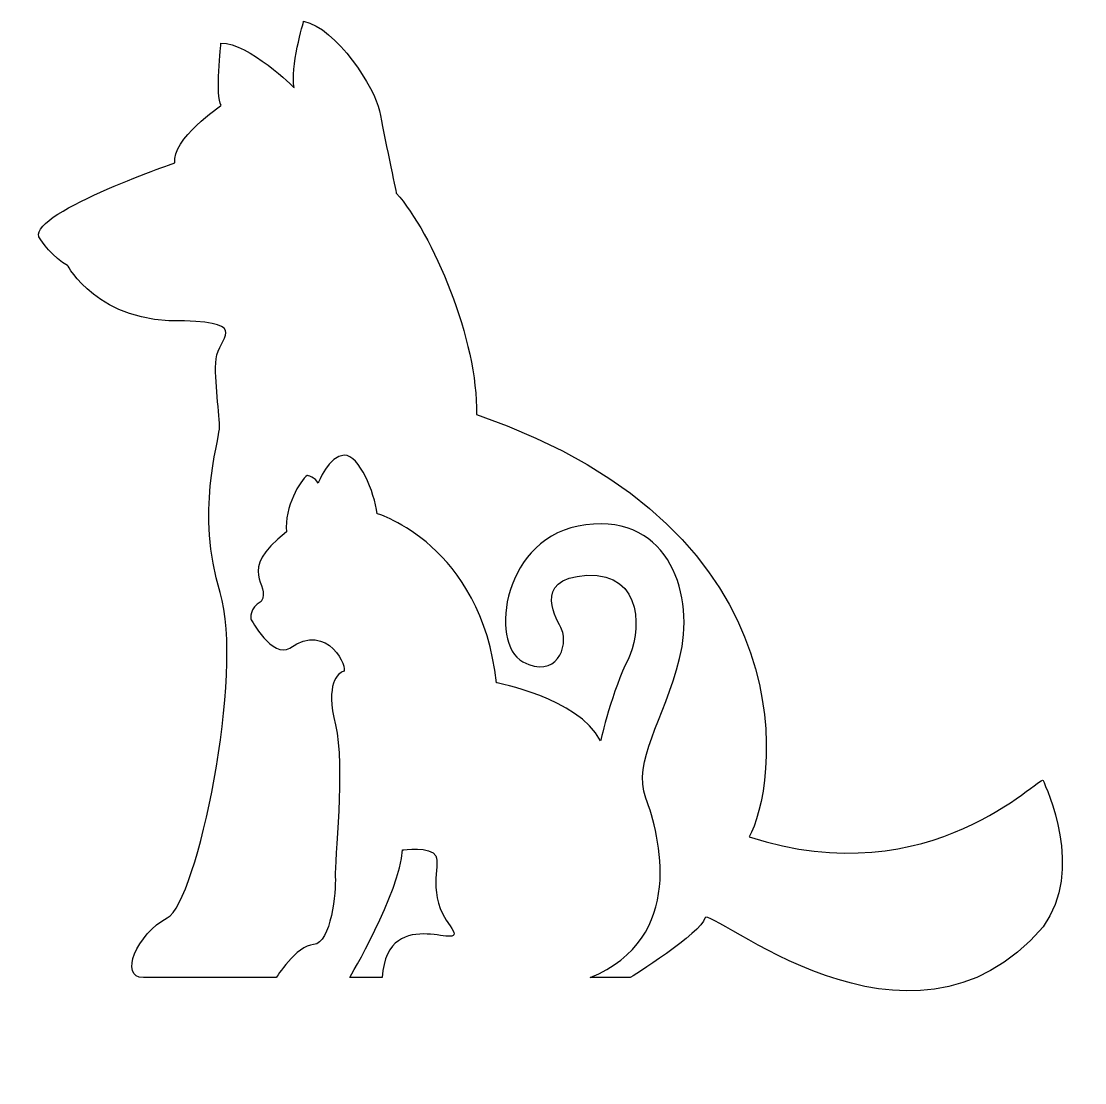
# Model space of a CAD drawing. Header units: centimetres. Extents: x -6.8 to 6.9, y -7.4 to 6.2.
import ezdxf

# ---------------------------------------------------------------- set-up
doc = ezdxf.new("R2010")
doc.units = ezdxf.units.CM
doc.header["$MEASUREMENT"] = 0
doc.layers.add('Layer 1', color=7, linetype='Continuous')

msp = doc.modelspace()

# ---------------------------------------------------------------- linework, layer by layer
at = {"layer": 'Layer 1'}
for points, knots in [([(2.55195, -4.24896), (2.89022, -3.6673), (3.43113, -0.33696), (-0.95145, 1.17804), (-0.95145, 1.17804), (-0.92438, 2.1248), (-1.51946, 3.50595), (-1.97944, 4.02009), (-1.97944, 4.02009), (-1.97944, 4.02009), (-2.14187, 4.79177), (-2.19576, 5.07588), (-2.19576, 5.07588), (-2.24989, 5.36002), (-2.75035, 6.14482), (-3.16959, 6.22605), (-3.16959, 6.22605), (-3.16959, 6.22605), (-3.34543, 5.61756), (-3.2913, 5.37417), (-3.2913, 5.37417), (-3.2913, 5.37417), (-3.87296, 5.94924), (-4.23147, 5.94596), (-4.23147, 5.94596), (-4.23147, 5.94596), (-4.30915, 5.25447), (-4.22819, 5.14618), (-4.22819, 5.14618), (-4.22819, 5.14618), (-4.87563, 4.7057), (-4.82176, 4.40815), (-4.82176, 4.40815), (-4.82176, 4.40815), (-6.79571, 3.72806), (-6.55232, 3.43051), (-6.55232, 3.43051), (-6.55232, 3.43051), (-6.3828, 3.17169), (-6.20013, 3.09047), (-6.20013, 3.09047), (-6.20013, 3.09047), (-5.81429, 2.33879), (-4.69854, 2.37951), (-4.69854, 2.37951), (-3.85653, 2.34916), (-4.26211, 2.16596), (-4.29272, 1.89196), (-4.29272, 1.89196), (-4.32333, 1.61796), (-4.24187, 1.16126), (-4.25197, 0.98873), (-4.25197, 0.98873), (-4.26208, 0.8162), (-4.55632, -0.0868), (-4.24184, -1.11124), (-4.24184, -1.11124), (-3.92736, -2.13594), (-4.53608, -5.08449), (-4.92142, -5.28737), (-4.92142, -5.28737), (-5.30673, -5.49057), (-5.55015, -6.05527), (-5.22553, -6.05527), (-5.22553, -6.05527), (-5.22553, -6.05527), (-3.52127, -6.05527), (-3.52127, -6.05527), (-3.52127, -6.05527), (-3.52127, -6.05527), (-3.26423, -5.64284), (-3.04108, -5.62945), (-3.04108, -5.62945), (-2.8179, -5.61601), (-2.75038, -4.94304), (-2.76377, -4.76035), (-2.76377, -4.76035), (-2.77718, -4.57768), (-2.63195, -3.33517), (-2.762, -2.80765), (-2.762, -2.80765), (-2.89207, -2.28012), (-2.72988, -2.14222), (-2.65879, -2.12201), (-2.65879, -2.12201), (-2.5877, -2.10174), (-2.85159, -1.46976), (-3.34874, -1.82496), (-3.34874, -1.82496), (-3.56985, -1.95979), (-3.84666, -1.45378), (-3.84666, -1.45378), (-3.84666, -1.45378), (-3.84666, -1.45378), (-3.87322, -1.30577), (-3.71408, -1.22433), (-3.71408, -1.22433), (-3.5739, -0.99536), (-4.05894, -0.8486), (-3.38946, -0.3312), (-3.38946, -0.3312), (-3.41981, -0.00656), (-3.21185, 0.32841), (-3.12583, 0.39445), (-3.12583, 0.39445), (-3.12583, 0.39445), (-3.01426, 0.36916), (-2.98391, 0.29301), (-2.98391, 0.29301), (-2.98391, 0.29301), (-2.8445, 0.65329), (-2.64792, 0.65329), (-2.64792, 0.65329), (-2.45134, 0.65329), (-2.26361, 0.1799), (-2.2231, -0.09741), (-2.2231, -0.09741), (-2.2231, -0.09741), (-0.88394, -0.4964), (-0.69468, -2.26845), (-0.69468, -2.26845), (-0.69468, -2.26845), (0.34693, -2.45773), (0.64448, -3.01233), (0.64448, -3.01233), (0.64448, -3.01233), (0.80183, -2.34084), (0.99616, -1.97069), (0.99616, -1.97069), (1.16086, -1.65721), (1.21248, -0.84806), (0.46863, -0.8886), (0.46863, -0.8886), (-0.27519, -0.92905), (0.10734, -1.49124), (0.14401, -1.57853), (0.14401, -1.57853), (0.23815, -1.80168), (0.07368, -2.22851), (-0.35642, -1.99779), (-0.35642, -1.99779), (-0.78655, -1.76699), (-0.6269, -0.37473), (0.45522, -0.23934), (0.45522, -0.23934), (1.53734, -0.10401), (1.86196, -1.15903), (1.65905, -1.95728), (1.65905, -1.95728), (1.45614, -2.75526), (1.0503, -3.27596), (1.22617, -3.74936), (1.22617, -3.74936), (1.40201, -4.22273), (1.75393, -5.54924), (0.50965, -6.05526), (0.50965, -6.05526), (0.50965, -6.05526), (1.0235, -6.05524), (1.0235, -6.05524), (1.0235, -6.05524), (1.0235, -6.05524), (1.94319, -5.48064), (1.98394, -5.29115), (1.98394, -5.29115), (2.02439, -5.10192), (4.62152, -7.40477), (6.32581, -5.40272), (6.32581, -5.40272), (6.86143, -4.67707), (6.36629, -3.60535), (6.32581, -3.52439), (6.32581, -3.52439), (6.28533, -3.44343), (4.90568, -5.00649), (2.55195, -4.24896)], [0, 0, 0, 0, 0.02222222, 0.02222222, 0.02222222, 0.02222222, 0.04444444, 0.04444444, 0.04444444, 0.04444444, 0.06666667, 0.06666667, 0.06666667, 0.06666667, 0.08888889, 0.08888889, 0.08888889, 0.08888889, 0.11111111, 0.11111111, 0.11111111, 0.11111111, 0.13333333, 0.13333333, 0.13333333, 0.13333333, 0.15555556, 0.15555556, 0.15555556, 0.15555556, 0.17777778, 0.17777778, 0.17777778, 0.17777778, 0.2, 0.2, 0.2, 0.2, 0.22222222, 0.22222222, 0.22222222, 0.22222222, 0.24444444, 0.24444444, 0.24444444, 0.24444444, 0.26666667, 0.26666667, 0.26666667, 0.26666667, 0.28888889, 0.28888889, 0.28888889, 0.28888889, 0.31111111, 0.31111111, 0.31111111, 0.31111111, 0.33333333, 0.33333333, 0.33333333, 0.33333333, 0.35555556, 0.35555556, 0.35555556, 0.35555556, 0.37777778, 0.37777778, 0.37777778, 0.37777778, 0.4, 0.4, 0.4, 0.4, 0.42222222, 0.42222222, 0.42222222, 0.42222222, 0.44444444, 0.44444444, 0.44444444, 0.44444444, 0.46666667, 0.46666667, 0.46666667, 0.46666667, 0.48888889, 0.48888889, 0.48888889, 0.48888889, 0.51111111, 0.51111111, 0.51111111, 0.51111111, 0.53333333, 0.53333333, 0.53333333, 0.53333333, 0.55555556, 0.55555556, 0.55555556, 0.55555556, 0.57777778, 0.57777778, 0.57777778, 0.57777778, 0.6, 0.6, 0.6, 0.6, 0.62222222, 0.62222222, 0.62222222, 0.62222222, 0.64444444, 0.64444444, 0.64444444, 0.64444444, 0.66666667, 0.66666667, 0.66666667, 0.66666667, 0.68888889, 0.68888889, 0.68888889, 0.68888889, 0.71111111, 0.71111111, 0.71111111, 0.71111111, 0.73333333, 0.73333333, 0.73333333, 0.73333333, 0.75555556, 0.75555556, 0.75555556, 0.75555556, 0.77777778, 0.77777778, 0.77777778, 0.77777778, 0.8, 0.8, 0.8, 0.8, 0.82222222, 0.82222222, 0.82222222, 0.82222222, 0.84444444, 0.84444444, 0.84444444, 0.84444444, 0.86666667, 0.86666667, 0.86666667, 0.86666667, 0.88888889, 0.88888889, 0.88888889, 0.88888889, 0.91111111, 0.91111111, 0.91111111, 0.91111111, 0.93333333, 0.93333333, 0.93333333, 0.93333333, 0.95555556, 0.95555556, 0.95555556, 0.95555556, 1, 1, 1, 1]), ([(-1.47215, -4.49314), (-1.53314, -4.36132), (-1.89824, -4.41522), (-1.89824, -4.41522), (-1.89824, -4.41522), (-1.93872, -4.97333), (-2.57782, -6.05521), (-2.57782, -6.05521), (-2.57782, -6.05521), (-2.57782, -6.05521), (-2.16187, -6.05521), (-2.16187, -6.05521), (-2.16187, -6.05521), (-2.09078, -5.04318), (-0.98514, -5.79663), (-1.28949, -5.39081), (-1.28949, -5.39081), (-1.59386, -4.985), (-1.41117, -4.62522), (-1.47215, -4.49314)], [0, 0, 0, 0, 0.16666667, 0.16666667, 0.16666667, 0.16666667, 0.33333333, 0.33333333, 0.33333333, 0.33333333, 0.5, 0.5, 0.5, 0.5, 0.66666667, 0.66666667, 0.66666667, 0.66666667, 1, 1, 1, 1])]:
    msp.add_open_spline(points, degree=3, knots=knots, dxfattribs=at)

doc.saveas('drawing.dxf')
